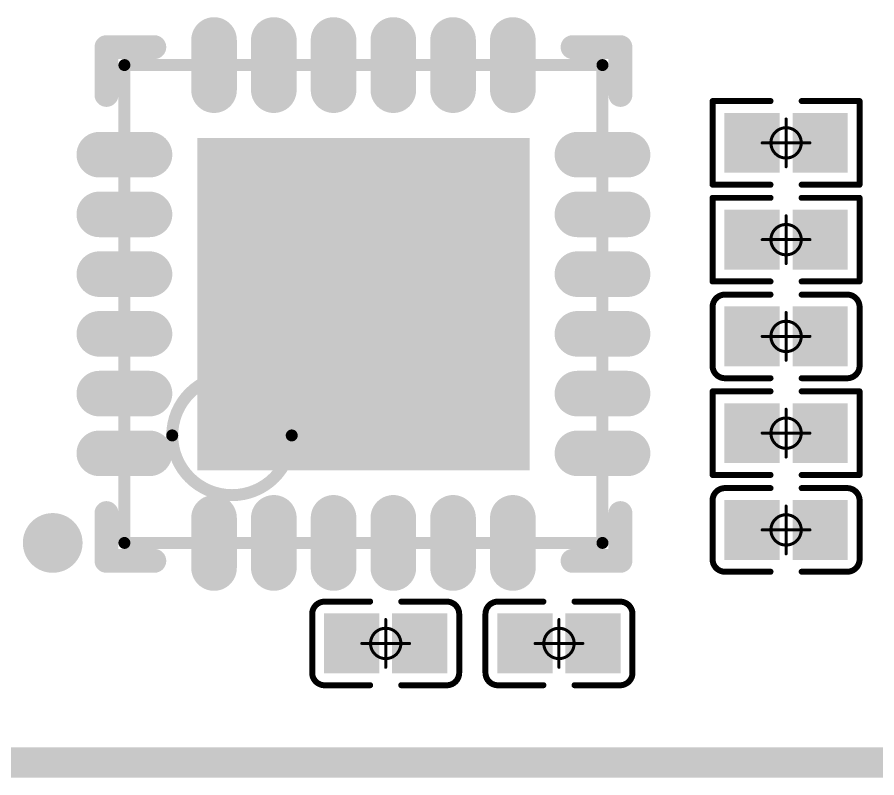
# Model space of a CAD drawing. Header units: millimetres. Extents: x 19.13 to 23.12, y 5.07 to 8.34.
# Drawn here: x 20.3187 to 20.6019, y 5.1536 to 5.4043 of the extents above; entities that cross this region are included whole.
import ezdxf

# ---------------------------------------------------------------- set-up
doc = ezdxf.new("R2010")
doc.units = ezdxf.units.MM
doc.header["$MEASUREMENT"] = 0
for name, color, linetype in [('BottomLayer', 5, 'Continuous'), ('BottomOverlay', 54, 'Continuous'), ('BottomPaste', 16, 'Continuous'), ('BottomSolder', 6, 'Continuous'), ('KeepOutLayer', 6, 'Continuous'), ('Mechanical13', 56, 'Continuous'), ('Mechanical15', 56, 'Continuous')]:
    doc.layers.add(name, color=color, linetype=linetype)

# ---------------------------------------------------------------- blocks, each defined once
blk = doc.blocks.new('CH334F_B_72')
at = {"layer": 'BottomLayer', "const_width": 0.01102}
for points in [[(-0.04921, 0.07047), (-0.04921, 0.08701)], [(-0.02953, 0.07047), (-0.02953, 0.08701)], [(-0.00984, 0.07047), (-0.00984, 0.08701)], [(0.00984, 0.07047), (0.00984, 0.08701)], [(0.02953, 0.07047), (0.02953, 0.08701)], [(0.04921, 0.07047), (0.04921, 0.08701)], [(-0.08701, 0.04921), (-0.07047, 0.04921)], [(0.07047, 0.04921), (0.08701, 0.04921)], [(-0.08701, 0.02953), (-0.07047, 0.02953)], [(0.07047, 0.02953), (0.08701, 0.02953)], [(-0.08701, 0.00984), (-0.07047, 0.00984)], [(0.07047, 0.00984), (0.08701, 0.00984)], [(-0.08701, -0.00984), (-0.07047, -0.00984)], [(0.07047, -0.00984), (0.08701, -0.00984)], [(-0.08701, -0.02953), (-0.07047, -0.02953)], [(0.07047, -0.02953), (0.08701, -0.02953)], [(-0.08701, -0.04921), (-0.07047, -0.04921)], [(0.07047, -0.04921), (0.08701, -0.04921)], [(-0.04921, -0.08701), (-0.04921, -0.07047)], [(-0.02953, -0.08701), (-0.02953, -0.07047)], [(-0.00984, -0.08701), (-0.00984, -0.07047)], [(0.00984, -0.08701), (0.00984, -0.07047)], [(0.02953, -0.08701), (0.02953, -0.07047)], [(0.04921, -0.08701), (0.04921, -0.07047)]]:
    blk.add_lwpolyline(points, dxfattribs=at)
at = {"layer": 'BottomLayer', "const_width": 0.00551}
for points in [[(-0.05197, 0.08701, 1), (-0.04646, 0.08701, 1)], [(-0.03228, 0.08701, 1), (-0.02677, 0.08701, 1)], [(-0.0126, 0.08701, 1), (-0.00709, 0.08701, 1)], [(0.00709, 0.08701, 1), (0.0126, 0.08701, 1)], [(0.02677, 0.08701, 1), (0.03228, 0.08701, 1)], [(0.04646, 0.08701, 1), (0.05197, 0.08701, 1)], [(-0.05197, 0.07047, 1), (-0.04646, 0.07047, 1)], [(-0.03228, 0.07047, 1), (-0.02677, 0.07047, 1)], [(-0.0126, 0.07047, 1), (-0.00709, 0.07047, 1)], [(0.00709, 0.07047, 1), (0.0126, 0.07047, 1)], [(0.02677, 0.07047, 1), (0.03228, 0.07047, 1)], [(0.04646, 0.07047, 1), (0.05197, 0.07047, 1)], [(-0.08976, 0.04921, 1), (-0.08425, 0.04921, 1)], [(-0.07323, 0.04921, 1), (-0.06772, 0.04921, 1)], [(0.06772, 0.04921, 1), (0.07323, 0.04921, 1)], [(0.08425, 0.04921, 1), (0.08976, 0.04921, 1)], [(-0.08976, 0.02953, 1), (-0.08425, 0.02953, 1)], [(-0.07323, 0.02953, 1), (-0.06772, 0.02953, 1)], [(0.06772, 0.02953, 1), (0.07323, 0.02953, 1)], [(0.08425, 0.02953, 1), (0.08976, 0.02953, 1)], [(-0.08976, 0.00984, 1), (-0.08425, 0.00984, 1)], [(-0.07323, 0.00984, 1), (-0.06772, 0.00984, 1)], [(0.06772, 0.00984, 1), (0.07323, 0.00984, 1)], [(0.08425, 0.00984, 1), (0.08976, 0.00984, 1)], [(-0.08976, -0.00984, 1), (-0.08425, -0.00984, 1)], [(-0.07323, -0.00984, 1), (-0.06772, -0.00984, 1)], [(0.06772, -0.00984, 1), (0.07323, -0.00984, 1)], [(0.08425, -0.00984, 1), (0.08976, -0.00984, 1)], [(-0.08976, -0.02953, 1), (-0.08425, -0.02953, 1)], [(-0.07323, -0.02953, 1), (-0.06772, -0.02953, 1)], [(0.06772, -0.02953, 1), (0.07323, -0.02953, 1)], [(0.08425, -0.02953, 1), (0.08976, -0.02953, 1)], [(-0.08976, -0.04921, 1), (-0.08425, -0.04921, 1)], [(-0.07323, -0.04921, 1), (-0.06772, -0.04921, 1)], [(0.06772, -0.04921, 1), (0.07323, -0.04921, 1)], [(0.08425, -0.04921, 1), (0.08976, -0.04921, 1)], [(-0.05197, -0.07047, 1), (-0.04646, -0.07047, 1)], [(-0.03228, -0.07047, 1), (-0.02677, -0.07047, 1)], [(-0.0126, -0.07047, 1), (-0.00709, -0.07047, 1)], [(0.00709, -0.07047, 1), (0.0126, -0.07047, 1)], [(0.02677, -0.07047, 1), (0.03228, -0.07047, 1)], [(0.04646, -0.07047, 1), (0.05197, -0.07047, 1)], [(-0.05197, -0.08701, 1), (-0.04646, -0.08701, 1)], [(-0.03228, -0.08701, 1), (-0.02677, -0.08701, 1)], [(-0.0126, -0.08701, 1), (-0.00709, -0.08701, 1)], [(0.00709, -0.08701, 1), (0.0126, -0.08701, 1)], [(0.02677, -0.08701, 1), (0.03228, -0.08701, 1)], [(0.04646, -0.08701, 1), (0.05197, -0.08701, 1)]]:
    blk.add_lwpolyline(points, format="xyb", close=True, dxfattribs=at)
at = {"layer": 'BottomLayer'}
blk.add_solid([(0.05276, 0.05276), (-0.05276, 0.05276), (0.05276, -0.05276), (-0.05276, -0.05276)], dxfattribs=at)
at = {"layer": 'BottomOverlay', "const_width": 0.00787}
for points in [[(-0.0689, 0.08465), (-0.08465, 0.08465)], [(-0.08465, 0.08465), (-0.08465, 0.0689)], [(0.08465, 0.08465), (0.0689, 0.08465)], [(0.08465, 0.08465), (0.08465, 0.0689)], [(-0.08465, -0.0689), (-0.08465, -0.08465)], [(0.08465, -0.0689), (0.08465, -0.08465)], [(-0.0689, -0.08465), (-0.08465, -0.08465)], [(0.08465, -0.08465), (0.0689, -0.08465)]]:
    blk.add_lwpolyline(points, dxfattribs=at)
at = {"layer": 'BottomOverlay'}
for points, const_width in [([(-0.08661, 0.08465, 1), (-0.08268, 0.08465, 1)], 0.00394), ([(-0.08661, 0.08465, 1), (-0.08268, 0.08465, 1)], 0.00394), ([(-0.07087, 0.08465, 1), (-0.06693, 0.08465, 1)], 0.00394), ([(0.06693, 0.08465, 1), (0.07087, 0.08465, 1)], 0.00394), ([(0.08268, 0.08465, 1), (0.08661, 0.08465, 1)], 0.00394), ([(0.08268, 0.08465, 1), (0.08661, 0.08465, 1)], 0.00394), ([(0.10728, 0.07874, 1), (0.09744, 0.07874, 1)], 0.00984), ([(0.09498, 0.07874, 1), (0.0999, 0.07874, 1)], 0.00492), ([(0.10482, 0.07874, 1), (0.10974, 0.07874, 1)], 0.00492), ([(-0.08661, 0.0689, 1), (-0.08268, 0.0689, 1)], 0.00394), ([(0.08268, 0.0689, 1), (0.08661, 0.0689, 1)], 0.00394), ([(-0.08661, -0.0689, 1), (-0.08268, -0.0689, 1)], 0.00394), ([(0.08268, -0.0689, 1), (0.08661, -0.0689, 1)], 0.00394), ([(-0.08661, -0.08465, 1), (-0.08268, -0.08465, 1)], 0.00394), ([(-0.08661, -0.08465, 1), (-0.08268, -0.08465, 1)], 0.00394), ([(-0.07087, -0.08465, 1), (-0.06693, -0.08465, 1)], 0.00394), ([(0.06693, -0.08465, 1), (0.07087, -0.08465, 1)], 0.00394), ([(0.08268, -0.08465, 1), (0.08661, -0.08465, 1)], 0.00394), ([(0.08268, -0.08465, 1), (0.08661, -0.08465, 1)], 0.00394)]:
    blk.add_lwpolyline(points, format="xyb", close=True, dxfattribs=dict(at, const_width=const_width))
at = {"layer": 'BottomPaste', "const_width": 0.01102}
for points in [[(-0.04921, 0.07047), (-0.04921, 0.08701)], [(-0.02953, 0.07047), (-0.02953, 0.08701)], [(-0.00984, 0.07047), (-0.00984, 0.08701)], [(0.00984, 0.07047), (0.00984, 0.08701)], [(0.02953, 0.07047), (0.02953, 0.08701)], [(0.04921, 0.07047), (0.04921, 0.08701)], [(-0.08701, 0.04921), (-0.07047, 0.04921)], [(0.07047, 0.04921), (0.08701, 0.04921)], [(-0.08701, 0.02953), (-0.07047, 0.02953)], [(0.07047, 0.02953), (0.08701, 0.02953)], [(-0.08701, 0.00984), (-0.07047, 0.00984)], [(0.07047, 0.00984), (0.08701, 0.00984)], [(-0.08701, -0.00984), (-0.07047, -0.00984)], [(0.07047, -0.00984), (0.08701, -0.00984)], [(-0.08701, -0.02953), (-0.07047, -0.02953)], [(0.07047, -0.02953), (0.08701, -0.02953)], [(-0.08701, -0.04921), (-0.07047, -0.04921)], [(0.07047, -0.04921), (0.08701, -0.04921)], [(-0.04921, -0.08701), (-0.04921, -0.07047)], [(-0.02953, -0.08701), (-0.02953, -0.07047)], [(-0.00984, -0.08701), (-0.00984, -0.07047)], [(0.00984, -0.08701), (0.00984, -0.07047)], [(0.02953, -0.08701), (0.02953, -0.07047)], [(0.04921, -0.08701), (0.04921, -0.07047)]]:
    blk.add_lwpolyline(points, dxfattribs=at)
at = {"layer": 'BottomPaste', "const_width": 0.00551}
for points in [[(-0.05197, 0.08701, 1), (-0.04646, 0.08701, 1)], [(-0.03228, 0.08701, 1), (-0.02677, 0.08701, 1)], [(-0.0126, 0.08701, 1), (-0.00709, 0.08701, 1)], [(0.00709, 0.08701, 1), (0.0126, 0.08701, 1)], [(0.02677, 0.08701, 1), (0.03228, 0.08701, 1)], [(0.04646, 0.08701, 1), (0.05197, 0.08701, 1)], [(-0.05197, 0.07047, 1), (-0.04646, 0.07047, 1)], [(-0.03228, 0.07047, 1), (-0.02677, 0.07047, 1)], [(-0.0126, 0.07047, 1), (-0.00709, 0.07047, 1)], [(0.00709, 0.07047, 1), (0.0126, 0.07047, 1)], [(0.02677, 0.07047, 1), (0.03228, 0.07047, 1)], [(0.04646, 0.07047, 1), (0.05197, 0.07047, 1)], [(-0.08976, 0.04921, 1), (-0.08425, 0.04921, 1)], [(-0.07323, 0.04921, 1), (-0.06772, 0.04921, 1)], [(0.06772, 0.04921, 1), (0.07323, 0.04921, 1)], [(0.08425, 0.04921, 1), (0.08976, 0.04921, 1)], [(-0.08976, 0.02953, 1), (-0.08425, 0.02953, 1)], [(-0.07323, 0.02953, 1), (-0.06772, 0.02953, 1)], [(0.06772, 0.02953, 1), (0.07323, 0.02953, 1)], [(0.08425, 0.02953, 1), (0.08976, 0.02953, 1)], [(-0.08976, 0.00984, 1), (-0.08425, 0.00984, 1)], [(-0.07323, 0.00984, 1), (-0.06772, 0.00984, 1)], [(0.06772, 0.00984, 1), (0.07323, 0.00984, 1)], [(0.08425, 0.00984, 1), (0.08976, 0.00984, 1)], [(-0.08976, -0.00984, 1), (-0.08425, -0.00984, 1)], [(-0.07323, -0.00984, 1), (-0.06772, -0.00984, 1)], [(0.06772, -0.00984, 1), (0.07323, -0.00984, 1)], [(0.08425, -0.00984, 1), (0.08976, -0.00984, 1)], [(-0.08976, -0.02953, 1), (-0.08425, -0.02953, 1)], [(-0.07323, -0.02953, 1), (-0.06772, -0.02953, 1)], [(0.06772, -0.02953, 1), (0.07323, -0.02953, 1)], [(0.08425, -0.02953, 1), (0.08976, -0.02953, 1)], [(-0.08976, -0.04921, 1), (-0.08425, -0.04921, 1)], [(-0.07323, -0.04921, 1), (-0.06772, -0.04921, 1)], [(0.06772, -0.04921, 1), (0.07323, -0.04921, 1)], [(0.08425, -0.04921, 1), (0.08976, -0.04921, 1)], [(-0.05197, -0.07047, 1), (-0.04646, -0.07047, 1)], [(-0.03228, -0.07047, 1), (-0.02677, -0.07047, 1)], [(-0.0126, -0.07047, 1), (-0.00709, -0.07047, 1)], [(0.00709, -0.07047, 1), (0.0126, -0.07047, 1)], [(0.02677, -0.07047, 1), (0.03228, -0.07047, 1)], [(0.04646, -0.07047, 1), (0.05197, -0.07047, 1)], [(-0.05197, -0.08701, 1), (-0.04646, -0.08701, 1)], [(-0.03228, -0.08701, 1), (-0.02677, -0.08701, 1)], [(-0.0126, -0.08701, 1), (-0.00709, -0.08701, 1)], [(0.00709, -0.08701, 1), (0.0126, -0.08701, 1)], [(0.02677, -0.08701, 1), (0.03228, -0.08701, 1)], [(0.04646, -0.08701, 1), (0.05197, -0.08701, 1)]]:
    blk.add_lwpolyline(points, format="xyb", close=True, dxfattribs=at)
at = {"layer": 'BottomPaste'}
blk.add_solid([(0.05276, 0.05276), (-0.05276, 0.05276), (0.05276, -0.05276), (-0.05276, -0.05276)], dxfattribs=at)
at = {"layer": 'BottomSolder', "const_width": 0.01502}
for points in [[(-0.04921, 0.07047), (-0.04921, 0.08701)], [(-0.02953, 0.07047), (-0.02953, 0.08701)], [(-0.00984, 0.07047), (-0.00984, 0.08701)], [(0.00984, 0.07047), (0.00984, 0.08701)], [(0.02953, 0.07047), (0.02953, 0.08701)], [(0.04921, 0.07047), (0.04921, 0.08701)], [(-0.08701, 0.04921), (-0.07047, 0.04921)], [(0.07047, 0.04921), (0.08701, 0.04921)], [(-0.08701, 0.02953), (-0.07047, 0.02953)], [(0.07047, 0.02953), (0.08701, 0.02953)], [(-0.08701, 0.00984), (-0.07047, 0.00984)], [(0.07047, 0.00984), (0.08701, 0.00984)], [(-0.08701, -0.00984), (-0.07047, -0.00984)], [(0.07047, -0.00984), (0.08701, -0.00984)], [(-0.08701, -0.02953), (-0.07047, -0.02953)], [(0.07047, -0.02953), (0.08701, -0.02953)], [(-0.08701, -0.04921), (-0.07047, -0.04921)], [(0.07047, -0.04921), (0.08701, -0.04921)], [(-0.04921, -0.08701), (-0.04921, -0.07047)], [(-0.02953, -0.08701), (-0.02953, -0.07047)], [(-0.00984, -0.08701), (-0.00984, -0.07047)], [(0.00984, -0.08701), (0.00984, -0.07047)], [(0.02953, -0.08701), (0.02953, -0.07047)], [(0.04921, -0.08701), (0.04921, -0.07047)]]:
    blk.add_lwpolyline(points, dxfattribs=at)
at = {"layer": 'BottomSolder', "const_width": 0.00751}
for points in [[(-0.05297, 0.08701, 1), (-0.04546, 0.08701, 1)], [(-0.03328, 0.08701, 1), (-0.02577, 0.08701, 1)], [(-0.0136, 0.08701, 1), (-0.00609, 0.08701, 1)], [(0.00609, 0.08701, 1), (0.0136, 0.08701, 1)], [(0.02577, 0.08701, 1), (0.03328, 0.08701, 1)], [(0.04546, 0.08701, 1), (0.05297, 0.08701, 1)], [(-0.05297, 0.07047, 1), (-0.04546, 0.07047, 1)], [(-0.03328, 0.07047, 1), (-0.02577, 0.07047, 1)], [(-0.0136, 0.07047, 1), (-0.00609, 0.07047, 1)], [(0.00609, 0.07047, 1), (0.0136, 0.07047, 1)], [(0.02577, 0.07047, 1), (0.03328, 0.07047, 1)], [(0.04546, 0.07047, 1), (0.05297, 0.07047, 1)], [(-0.09076, 0.04921, 1), (-0.08325, 0.04921, 1)], [(-0.07423, 0.04921, 1), (-0.06672, 0.04921, 1)], [(0.06672, 0.04921, 1), (0.07423, 0.04921, 1)], [(0.08325, 0.04921, 1), (0.09076, 0.04921, 1)], [(-0.09076, 0.02953, 1), (-0.08325, 0.02953, 1)], [(-0.07423, 0.02953, 1), (-0.06672, 0.02953, 1)], [(0.06672, 0.02953, 1), (0.07423, 0.02953, 1)], [(0.08325, 0.02953, 1), (0.09076, 0.02953, 1)], [(-0.09076, 0.00984, 1), (-0.08325, 0.00984, 1)], [(-0.07423, 0.00984, 1), (-0.06672, 0.00984, 1)], [(0.06672, 0.00984, 1), (0.07423, 0.00984, 1)], [(0.08325, 0.00984, 1), (0.09076, 0.00984, 1)], [(-0.09076, -0.00984, 1), (-0.08325, -0.00984, 1)], [(-0.07423, -0.00984, 1), (-0.06672, -0.00984, 1)], [(0.06672, -0.00984, 1), (0.07423, -0.00984, 1)], [(0.08325, -0.00984, 1), (0.09076, -0.00984, 1)], [(-0.09076, -0.02953, 1), (-0.08325, -0.02953, 1)], [(-0.07423, -0.02953, 1), (-0.06672, -0.02953, 1)], [(0.06672, -0.02953, 1), (0.07423, -0.02953, 1)], [(0.08325, -0.02953, 1), (0.09076, -0.02953, 1)], [(-0.09076, -0.04921, 1), (-0.08325, -0.04921, 1)], [(-0.07423, -0.04921, 1), (-0.06672, -0.04921, 1)], [(0.06672, -0.04921, 1), (0.07423, -0.04921, 1)], [(0.08325, -0.04921, 1), (0.09076, -0.04921, 1)], [(-0.05297, -0.07047, 1), (-0.04546, -0.07047, 1)], [(-0.03328, -0.07047, 1), (-0.02577, -0.07047, 1)], [(-0.0136, -0.07047, 1), (-0.00609, -0.07047, 1)], [(0.00609, -0.07047, 1), (0.0136, -0.07047, 1)], [(0.02577, -0.07047, 1), (0.03328, -0.07047, 1)], [(0.04546, -0.07047, 1), (0.05297, -0.07047, 1)], [(-0.05297, -0.08701, 1), (-0.04546, -0.08701, 1)], [(-0.03328, -0.08701, 1), (-0.02577, -0.08701, 1)], [(-0.0136, -0.08701, 1), (-0.00609, -0.08701, 1)], [(0.00609, -0.08701, 1), (0.0136, -0.08701, 1)], [(0.02577, -0.08701, 1), (0.03328, -0.08701, 1)], [(0.04546, -0.08701, 1), (0.05297, -0.08701, 1)]]:
    blk.add_lwpolyline(points, format="xyb", close=True, dxfattribs=at)
at = {"layer": 'BottomSolder'}
blk.add_solid([(0.05476, 0.05476), (-0.05476, 0.05476), (0.05476, -0.05476), (-0.05476, -0.05476)], dxfattribs=at)
at = {"layer": 'Mechanical13', "const_width": 0.00394}
for points in [[(-0.07874, 0.07874), (-0.07874, -0.07874)], [(0.07874, 0.07874), (-0.07874, 0.07874)], [(0.07874, 0.07874), (0.07874, -0.07874)], [(0.07874, -0.07874), (-0.07874, -0.07874)]]:
    blk.add_lwpolyline(points, dxfattribs=at)
at = {"layer": 'Mechanical13'}
for points, const_width in [([(-0.07972, 0.07874, 1), (-0.07776, 0.07874, 1)], 0.00197), ([(-0.07972, 0.07874, 1), (-0.07776, 0.07874, 1)], 0.00197), ([(0.07776, 0.07874, 1), (0.07972, 0.07874, 1)], 0.00197), ([(0.07776, 0.07874, 1), (0.07972, 0.07874, 1)], 0.00197), ([(0.06299, 0.04331, 1), (0.02362, 0.04331, 1)], 0.00394), ([(0.02264, 0.04331, 1), (0.02461, 0.04331, 1)], 0.00197), ([(0.06201, 0.04331, 1), (0.06398, 0.04331, 1)], 0.00197), ([(-0.07972, -0.07874, 1), (-0.07776, -0.07874, 1)], 0.00197), ([(-0.07972, -0.07874, 1), (-0.07776, -0.07874, 1)], 0.00197), ([(0.07776, -0.07874, 1), (0.07972, -0.07874, 1)], 0.00197), ([(0.07776, -0.07874, 1), (0.07972, -0.07874, 1)], 0.00197)]:
    blk.add_lwpolyline(points, format="xyb", close=True, dxfattribs=dict(at, const_width=const_width))
blk = doc.blocks.new('C0201_B_215')
at = {"layer": 'BottomLayer'}
for points in [[(-0.01831, -0.00787), (-0.00413, -0.00787), (-0.01831, 0.00787), (-0.00413, 0.00787)], [(0.00413, -0.00787), (0.01831, -0.00787), (0.00413, 0.00787), (0.01831, 0.00787)]]:
    blk.add_solid(points, dxfattribs=at)
at = {"layer": 'BottomOverlay', "const_width": 0.00197}
for points in [[(-0.02421, 0.0097, -0.414214), (-0.02013, 0.01378)], [(0.02013, 0.01378, -0.414214), (0.02421, 0.0097)], [(-0.02013, -0.01378, -0.414214), (-0.02421, -0.0097)], [(0.02421, -0.0097, -0.414214), (0.02013, -0.01378)]]:
    blk.add_lwpolyline(points, format="xyb", dxfattribs=at)
for points in [[(-0.02013, 0.01378), (-0.00512, 0.01378)], [(0.00512, 0.01378), (0.02013, 0.01378)], [(-0.02421, -0.0097), (-0.02421, 0.0097)], [(0.02421, -0.0097), (0.02421, 0.0097)], [(-0.02013, -0.01378), (-0.00512, -0.01378)], [(0.00512, -0.01378), (0.02013, -0.01378)]]:
    blk.add_lwpolyline(points, dxfattribs=at)
at = {"layer": 'BottomOverlay', "const_width": 0.000984}
for points in [[(-0.02062, 0.01378, 1), (-0.01964, 0.01378, 1)], [(-0.02062, 0.01378, 1), (-0.01964, 0.01378, 1)], [(-0.00561, 0.01378, 1), (-0.00463, 0.01378, 1)], [(0.00463, 0.01378, 1), (0.00561, 0.01378, 1)], [(0.01964, 0.01378, 1), (0.02062, 0.01378, 1)], [(0.01964, 0.01378, 1), (0.02062, 0.01378, 1)], [(-0.0247, 0.0097, 1), (-0.02372, 0.0097, 1)], [(-0.0247, 0.0097, 1), (-0.02372, 0.0097, 1)], [(0.02372, 0.0097, 1), (0.0247, 0.0097, 1)], [(0.02372, 0.0097, 1), (0.0247, 0.0097, 1)], [(-0.0247, -0.0097, 1), (-0.02372, -0.0097, 1)], [(-0.0247, -0.0097, 1), (-0.02372, -0.0097, 1)], [(0.02372, -0.0097, 1), (0.0247, -0.0097, 1)], [(0.02372, -0.0097, 1), (0.0247, -0.0097, 1)], [(-0.02062, -0.01378, 1), (-0.01964, -0.01378, 1)], [(-0.02062, -0.01378, 1), (-0.01964, -0.01378, 1)], [(-0.00561, -0.01378, 1), (-0.00463, -0.01378, 1)], [(0.00463, -0.01378, 1), (0.00561, -0.01378, 1)], [(0.01964, -0.01378, 1), (0.02062, -0.01378, 1)], [(0.01964, -0.01378, 1), (0.02062, -0.01378, 1)]]:
    blk.add_lwpolyline(points, format="xyb", close=True, dxfattribs=at)
at = {"layer": 'BottomPaste'}
for points in [[(-0.01831, -0.00787), (-0.00413, -0.00787), (-0.01831, 0.00787), (-0.00413, 0.00787)], [(0.00413, -0.00787), (0.01831, -0.00787), (0.00413, 0.00787), (0.01831, 0.00787)]]:
    blk.add_solid(points, dxfattribs=at)
at = {"layer": 'BottomSolder'}
for points in [[(-0.02031, -0.00987), (-0.00213, -0.00987), (-0.02031, 0.00987), (-0.00213, 0.00987)], [(0.00213, -0.00987), (0.02031, -0.00987), (0.00213, 0.00987), (0.02031, 0.00987)]]:
    blk.add_solid(points, dxfattribs=at)
at = {"layer": 'Mechanical15', "const_width": 0.001}
for points in [[(0, -0.00787), (0, 0.00787)], [(-0.00787, 0), (0.00787, 0)]]:
    blk.add_lwpolyline(points, dxfattribs=at)
at = {"layer": 'Mechanical15'}
for points, const_width in [([(-0.00025, 0.00787, 1), (0.00025, 0.00787, 1)], 0.0005), ([(0.005, 0, 1), (-0.005, 0, 1)], 0.001), ([(-0.00812, 0, 1), (-0.00762, 0, 1)], 0.0005), ([(-0.00525, 0, 1), (-0.00475, 0, 1)], 0.0005), ([(0.00475, 0, 1), (0.00525, 0, 1)], 0.0005), ([(0.00762, 0, 1), (0.00812, 0, 1)], 0.0005), ([(-0.00025, -0.00787, 1), (0.00025, -0.00787, 1)], 0.0005)]:
    blk.add_lwpolyline(points, format="xyb", close=True, dxfattribs=dict(at, const_width=const_width))
blk = doc.blocks.new('C0201_B_216')
at = {"layer": 'BottomLayer'}
for points in [[(-0.01831, -0.00787), (-0.00413, -0.00787), (-0.01831, 0.00787), (-0.00413, 0.00787)], [(0.00413, -0.00787), (0.01831, -0.00787), (0.00413, 0.00787), (0.01831, 0.00787)]]:
    blk.add_solid(points, dxfattribs=at)
at = {"layer": 'BottomOverlay', "const_width": 0.00197}
for points in [[(-0.02421, 0.0097, -0.414214), (-0.02013, 0.01378)], [(0.02013, 0.01378, -0.414214), (0.02421, 0.0097)], [(-0.02013, -0.01378, -0.414214), (-0.02421, -0.0097)], [(0.02421, -0.0097, -0.414214), (0.02013, -0.01378)]]:
    blk.add_lwpolyline(points, format="xyb", dxfattribs=at)
for points in [[(-0.00512, 0.01378), (-0.02013, 0.01378)], [(0.02013, 0.01378), (0.00512, 0.01378)], [(-0.02421, 0.0097), (-0.02421, -0.0097)], [(0.02421, 0.0097), (0.02421, -0.0097)], [(-0.00512, -0.01378), (-0.02013, -0.01378)], [(0.02013, -0.01378), (0.00512, -0.01378)]]:
    blk.add_lwpolyline(points, dxfattribs=at)
at = {"layer": 'BottomOverlay', "const_width": 0.000984}
for points in [[(-0.02062, 0.01378, 1), (-0.01964, 0.01378, 1)], [(-0.02062, 0.01378, 1), (-0.01964, 0.01378, 1)], [(-0.00561, 0.01378, 1), (-0.00463, 0.01378, 1)], [(0.00463, 0.01378, 1), (0.00561, 0.01378, 1)], [(0.01964, 0.01378, 1), (0.02062, 0.01378, 1)], [(0.01964, 0.01378, 1), (0.02062, 0.01378, 1)], [(-0.0247, 0.0097, 1), (-0.02372, 0.0097, 1)], [(-0.0247, 0.0097, 1), (-0.02372, 0.0097, 1)], [(0.02372, 0.0097, 1), (0.0247, 0.0097, 1)], [(0.02372, 0.0097, 1), (0.0247, 0.0097, 1)], [(-0.0247, -0.0097, 1), (-0.02372, -0.0097, 1)], [(-0.0247, -0.0097, 1), (-0.02372, -0.0097, 1)], [(0.02372, -0.0097, 1), (0.0247, -0.0097, 1)], [(0.02372, -0.0097, 1), (0.0247, -0.0097, 1)], [(-0.02062, -0.01378, 1), (-0.01964, -0.01378, 1)], [(-0.02062, -0.01378, 1), (-0.01964, -0.01378, 1)], [(-0.00561, -0.01378, 1), (-0.00463, -0.01378, 1)], [(0.00463, -0.01378, 1), (0.00561, -0.01378, 1)], [(0.01964, -0.01378, 1), (0.02062, -0.01378, 1)], [(0.01964, -0.01378, 1), (0.02062, -0.01378, 1)]]:
    blk.add_lwpolyline(points, format="xyb", close=True, dxfattribs=at)
at = {"layer": 'BottomPaste'}
for points in [[(-0.01831, -0.00787), (-0.00413, -0.00787), (-0.01831, 0.00787), (-0.00413, 0.00787)], [(0.00413, -0.00787), (0.01831, -0.00787), (0.00413, 0.00787), (0.01831, 0.00787)]]:
    blk.add_solid(points, dxfattribs=at)
at = {"layer": 'BottomSolder'}
for points in [[(-0.02031, -0.00987), (-0.00213, -0.00987), (-0.02031, 0.00987), (-0.00213, 0.00987)], [(0.00213, -0.00987), (0.02031, -0.00987), (0.00213, 0.00987), (0.02031, 0.00987)]]:
    blk.add_solid(points, dxfattribs=at)
at = {"layer": 'Mechanical15', "const_width": 0.001}
for points in [[(0, 0.00787), (0, -0.00787)], [(0.00787, 0), (-0.00787, 0)]]:
    blk.add_lwpolyline(points, dxfattribs=at)
at = {"layer": 'Mechanical15'}
for points, const_width in [([(-0.00025, 0.00787, 1), (0.00025, 0.00787, 1)], 0.0005), ([(0.005, 0, 1), (-0.005, 0, 1)], 0.001), ([(-0.00812, 0, 1), (-0.00762, 0, 1)], 0.0005), ([(-0.00525, 0, 1), (-0.00475, 0, 1)], 0.0005), ([(0.00475, 0, 1), (0.00525, 0, 1)], 0.0005), ([(0.00762, 0, 1), (0.00812, 0, 1)], 0.0005), ([(-0.00025, -0.00787, 1), (0.00025, -0.00787, 1)], 0.0005)]:
    blk.add_lwpolyline(points, format="xyb", close=True, dxfattribs=dict(at, const_width=const_width))
blk = doc.blocks.new('C0201_B_221')
at = {"layer": 'BottomLayer'}
for points in [[(-0.01831, -0.00787), (-0.00413, -0.00787), (-0.01831, 0.00787), (-0.00413, 0.00787)], [(0.00413, -0.00787), (0.01831, -0.00787), (0.00413, 0.00787), (0.01831, 0.00787)]]:
    blk.add_solid(points, dxfattribs=at)
at = {"layer": 'BottomOverlay', "const_width": 0.00197}
for points in [[(-0.02421, 0.0097, -0.414214), (-0.02013, 0.01378)], [(0.02013, 0.01378, -0.414214), (0.02421, 0.0097)], [(-0.02013, -0.01378, -0.414214), (-0.02421, -0.0097)], [(0.02421, -0.0097, -0.414214), (0.02013, -0.01378)]]:
    blk.add_lwpolyline(points, format="xyb", dxfattribs=at)
for points in [[(-0.00512, 0.01378), (-0.02013, 0.01378)], [(0.02013, 0.01378), (0.00512, 0.01378)], [(-0.02421, 0.0097), (-0.02421, -0.0097)], [(0.02421, 0.0097), (0.02421, -0.0097)], [(-0.00512, -0.01378), (-0.02013, -0.01378)], [(0.02013, -0.01378), (0.00512, -0.01378)]]:
    blk.add_lwpolyline(points, dxfattribs=at)
at = {"layer": 'BottomOverlay', "const_width": 0.000984}
for points in [[(-0.02062, 0.01378, 1), (-0.01964, 0.01378, 1)], [(-0.02062, 0.01378, 1), (-0.01964, 0.01378, 1)], [(-0.00561, 0.01378, 1), (-0.00463, 0.01378, 1)], [(0.00463, 0.01378, 1), (0.00561, 0.01378, 1)], [(0.01964, 0.01378, 1), (0.02062, 0.01378, 1)], [(0.01964, 0.01378, 1), (0.02062, 0.01378, 1)], [(-0.0247, 0.0097, 1), (-0.02372, 0.0097, 1)], [(-0.0247, 0.0097, 1), (-0.02372, 0.0097, 1)], [(0.02372, 0.0097, 1), (0.0247, 0.0097, 1)], [(0.02372, 0.0097, 1), (0.0247, 0.0097, 1)], [(-0.0247, -0.0097, 1), (-0.02372, -0.0097, 1)], [(-0.0247, -0.0097, 1), (-0.02372, -0.0097, 1)], [(0.02372, -0.0097, 1), (0.0247, -0.0097, 1)], [(0.02372, -0.0097, 1), (0.0247, -0.0097, 1)], [(-0.02062, -0.01378, 1), (-0.01964, -0.01378, 1)], [(-0.02062, -0.01378, 1), (-0.01964, -0.01378, 1)], [(-0.00561, -0.01378, 1), (-0.00463, -0.01378, 1)], [(0.00463, -0.01378, 1), (0.00561, -0.01378, 1)], [(0.01964, -0.01378, 1), (0.02062, -0.01378, 1)], [(0.01964, -0.01378, 1), (0.02062, -0.01378, 1)]]:
    blk.add_lwpolyline(points, format="xyb", close=True, dxfattribs=at)
at = {"layer": 'BottomPaste'}
for points in [[(-0.01831, -0.00787), (-0.00413, -0.00787), (-0.01831, 0.00787), (-0.00413, 0.00787)], [(0.00413, -0.00787), (0.01831, -0.00787), (0.00413, 0.00787), (0.01831, 0.00787)]]:
    blk.add_solid(points, dxfattribs=at)
at = {"layer": 'BottomSolder'}
for points in [[(-0.02031, -0.00987), (-0.00213, -0.00987), (-0.02031, 0.00987), (-0.00213, 0.00987)], [(0.00213, -0.00987), (0.02031, -0.00987), (0.00213, 0.00987), (0.02031, 0.00987)]]:
    blk.add_solid(points, dxfattribs=at)
at = {"layer": 'Mechanical15', "const_width": 0.001}
for points in [[(0, 0.00787), (0, -0.00787)], [(0.00787, 0), (-0.00787, 0)]]:
    blk.add_lwpolyline(points, dxfattribs=at)
at = {"layer": 'Mechanical15'}
for points, const_width in [([(-0.00025, 0.00787, 1), (0.00025, 0.00787, 1)], 0.0005), ([(0.005, 0, 1), (-0.005, 0, 1)], 0.001), ([(-0.00812, 0, 1), (-0.00762, 0, 1)], 0.0005), ([(-0.00525, 0, 1), (-0.00475, 0, 1)], 0.0005), ([(0.00475, 0, 1), (0.00525, 0, 1)], 0.0005), ([(0.00762, 0, 1), (0.00812, 0, 1)], 0.0005), ([(-0.00025, -0.00787, 1), (0.00025, -0.00787, 1)], 0.0005)]:
    blk.add_lwpolyline(points, format="xyb", close=True, dxfattribs=dict(at, const_width=const_width))
blk = doc.blocks.new('R0201_B_406')
at = {"layer": 'BottomLayer'}
for points in [[(-0.01831, -0.00787), (-0.00413, -0.00787), (-0.01831, 0.00787), (-0.00413, 0.00787)], [(0.00413, -0.00787), (0.01831, -0.00787), (0.00413, 0.00787), (0.01831, 0.00787)]]:
    blk.add_solid(points, dxfattribs=at)
at = {"layer": 'BottomOverlay', "const_width": 0.00197}
for points in [[(-0.02421, 0.01378), (-0.00512, 0.01378)], [(-0.02421, -0.01378), (-0.02421, 0.01378)], [(0.00512, 0.01378), (0.02421, 0.01378)], [(0.02421, -0.01378), (0.02421, 0.01378)], [(-0.02421, -0.01378), (-0.00512, -0.01378)], [(0.00512, -0.01378), (0.02421, -0.01378)]]:
    blk.add_lwpolyline(points, dxfattribs=at)
at = {"layer": 'BottomOverlay', "const_width": 0.000984}
for points in [[(-0.0247, 0.01378, 1), (-0.02372, 0.01378, 1)], [(-0.0247, 0.01378, 1), (-0.02372, 0.01378, 1)], [(-0.00561, 0.01378, 1), (-0.00463, 0.01378, 1)], [(0.00463, 0.01378, 1), (0.00561, 0.01378, 1)], [(0.02372, 0.01378, 1), (0.0247, 0.01378, 1)], [(0.02372, 0.01378, 1), (0.0247, 0.01378, 1)], [(-0.0247, -0.01378, 1), (-0.02372, -0.01378, 1)], [(-0.0247, -0.01378, 1), (-0.02372, -0.01378, 1)], [(-0.00561, -0.01378, 1), (-0.00463, -0.01378, 1)], [(0.00463, -0.01378, 1), (0.00561, -0.01378, 1)], [(0.02372, -0.01378, 1), (0.0247, -0.01378, 1)], [(0.02372, -0.01378, 1), (0.0247, -0.01378, 1)]]:
    blk.add_lwpolyline(points, format="xyb", close=True, dxfattribs=at)
at = {"layer": 'BottomPaste'}
for points in [[(-0.01831, -0.00787), (-0.00413, -0.00787), (-0.01831, 0.00787), (-0.00413, 0.00787)], [(0.00413, -0.00787), (0.01831, -0.00787), (0.00413, 0.00787), (0.01831, 0.00787)]]:
    blk.add_solid(points, dxfattribs=at)
at = {"layer": 'BottomSolder'}
for points in [[(-0.02031, -0.00987), (-0.00213, -0.00987), (-0.02031, 0.00987), (-0.00213, 0.00987)], [(0.00213, -0.00987), (0.02031, -0.00987), (0.00213, 0.00987), (0.02031, 0.00987)]]:
    blk.add_solid(points, dxfattribs=at)
at = {"layer": 'Mechanical15', "const_width": 0.001}
for points in [[(0, -0.00787), (0, 0.00787)], [(-0.00787, 0), (0.00787, 0)]]:
    blk.add_lwpolyline(points, dxfattribs=at)
at = {"layer": 'Mechanical15'}
for points, const_width in [([(-0.00025, 0.00787, 1), (0.00025, 0.00787, 1)], 0.0005), ([(0.005, 0, 1), (-0.005, 0, 1)], 0.001), ([(-0.00812, 0, 1), (-0.00762, 0, 1)], 0.0005), ([(-0.00525, 0, 1), (-0.00475, 0, 1)], 0.0005), ([(0.00475, 0, 1), (0.00525, 0, 1)], 0.0005), ([(0.00762, 0, 1), (0.00812, 0, 1)], 0.0005), ([(-0.00025, -0.00787, 1), (0.00025, -0.00787, 1)], 0.0005)]:
    blk.add_lwpolyline(points, format="xyb", close=True, dxfattribs=dict(at, const_width=const_width))
blk = doc.blocks.new('R0201_B_408')
at = {"layer": 'BottomLayer'}
for points in [[(-0.01831, -0.00787), (-0.00413, -0.00787), (-0.01831, 0.00787), (-0.00413, 0.00787)], [(0.00413, -0.00787), (0.01831, -0.00787), (0.00413, 0.00787), (0.01831, 0.00787)]]:
    blk.add_solid(points, dxfattribs=at)
at = {"layer": 'BottomOverlay', "const_width": 0.00197}
for points in [[(-0.00512, 0.01378), (-0.02421, 0.01378)], [(-0.02421, 0.01378), (-0.02421, -0.01378)], [(0.02421, 0.01378), (0.00512, 0.01378)], [(0.02421, 0.01378), (0.02421, -0.01378)], [(-0.00512, -0.01378), (-0.02421, -0.01378)], [(0.02421, -0.01378), (0.00512, -0.01378)]]:
    blk.add_lwpolyline(points, dxfattribs=at)
at = {"layer": 'BottomOverlay', "const_width": 0.000984}
for points in [[(-0.0247, 0.01378, 1), (-0.02372, 0.01378, 1)], [(-0.0247, 0.01378, 1), (-0.02372, 0.01378, 1)], [(-0.00561, 0.01378, 1), (-0.00463, 0.01378, 1)], [(0.00463, 0.01378, 1), (0.00561, 0.01378, 1)], [(0.02372, 0.01378, 1), (0.0247, 0.01378, 1)], [(0.02372, 0.01378, 1), (0.0247, 0.01378, 1)], [(-0.0247, -0.01378, 1), (-0.02372, -0.01378, 1)], [(-0.0247, -0.01378, 1), (-0.02372, -0.01378, 1)], [(-0.00561, -0.01378, 1), (-0.00463, -0.01378, 1)], [(0.00463, -0.01378, 1), (0.00561, -0.01378, 1)], [(0.02372, -0.01378, 1), (0.0247, -0.01378, 1)], [(0.02372, -0.01378, 1), (0.0247, -0.01378, 1)]]:
    blk.add_lwpolyline(points, format="xyb", close=True, dxfattribs=at)
at = {"layer": 'BottomPaste'}
for points in [[(-0.01831, -0.00787), (-0.00413, -0.00787), (-0.01831, 0.00787), (-0.00413, 0.00787)], [(0.00413, -0.00787), (0.01831, -0.00787), (0.00413, 0.00787), (0.01831, 0.00787)]]:
    blk.add_solid(points, dxfattribs=at)
at = {"layer": 'BottomSolder'}
for points in [[(-0.02031, -0.00987), (-0.00213, -0.00987), (-0.02031, 0.00987), (-0.00213, 0.00987)], [(0.00213, -0.00987), (0.02031, -0.00987), (0.00213, 0.00987), (0.02031, 0.00987)]]:
    blk.add_solid(points, dxfattribs=at)
at = {"layer": 'Mechanical15', "const_width": 0.001}
for points in [[(0, 0.00787), (0, -0.00787)], [(0.00787, 0), (-0.00787, 0)]]:
    blk.add_lwpolyline(points, dxfattribs=at)
at = {"layer": 'Mechanical15'}
for points, const_width in [([(-0.00025, 0.00787, 1), (0.00025, 0.00787, 1)], 0.0005), ([(0.005, 0, 1), (-0.005, 0, 1)], 0.001), ([(-0.00812, 0, 1), (-0.00762, 0, 1)], 0.0005), ([(-0.00525, 0, 1), (-0.00475, 0, 1)], 0.0005), ([(0.00475, 0, 1), (0.00525, 0, 1)], 0.0005), ([(0.00762, 0, 1), (0.00812, 0, 1)], 0.0005), ([(-0.00025, -0.00787, 1), (0.00025, -0.00787, 1)], 0.0005)]:
    blk.add_lwpolyline(points, format="xyb", close=True, dxfattribs=dict(at, const_width=const_width))
blk = doc.blocks.new('R0201_B_409')
at = {"layer": 'BottomLayer'}
for points in [[(-0.01831, -0.00787), (-0.00413, -0.00787), (-0.01831, 0.00787), (-0.00413, 0.00787)], [(0.00413, -0.00787), (0.01831, -0.00787), (0.00413, 0.00787), (0.01831, 0.00787)]]:
    blk.add_solid(points, dxfattribs=at)
at = {"layer": 'BottomOverlay', "const_width": 0.00197}
for points in [[(-0.00512, 0.01378), (-0.02421, 0.01378)], [(-0.02421, 0.01378), (-0.02421, -0.01378)], [(0.02421, 0.01378), (0.00512, 0.01378)], [(0.02421, 0.01378), (0.02421, -0.01378)], [(-0.00512, -0.01378), (-0.02421, -0.01378)], [(0.02421, -0.01378), (0.00512, -0.01378)]]:
    blk.add_lwpolyline(points, dxfattribs=at)
at = {"layer": 'BottomOverlay', "const_width": 0.000984}
for points in [[(-0.0247, 0.01378, 1), (-0.02372, 0.01378, 1)], [(-0.0247, 0.01378, 1), (-0.02372, 0.01378, 1)], [(-0.00561, 0.01378, 1), (-0.00463, 0.01378, 1)], [(0.00463, 0.01378, 1), (0.00561, 0.01378, 1)], [(0.02372, 0.01378, 1), (0.0247, 0.01378, 1)], [(0.02372, 0.01378, 1), (0.0247, 0.01378, 1)], [(-0.0247, -0.01378, 1), (-0.02372, -0.01378, 1)], [(-0.0247, -0.01378, 1), (-0.02372, -0.01378, 1)], [(-0.00561, -0.01378, 1), (-0.00463, -0.01378, 1)], [(0.00463, -0.01378, 1), (0.00561, -0.01378, 1)], [(0.02372, -0.01378, 1), (0.0247, -0.01378, 1)], [(0.02372, -0.01378, 1), (0.0247, -0.01378, 1)]]:
    blk.add_lwpolyline(points, format="xyb", close=True, dxfattribs=at)
at = {"layer": 'BottomPaste'}
for points in [[(-0.01831, -0.00787), (-0.00413, -0.00787), (-0.01831, 0.00787), (-0.00413, 0.00787)], [(0.00413, -0.00787), (0.01831, -0.00787), (0.00413, 0.00787), (0.01831, 0.00787)]]:
    blk.add_solid(points, dxfattribs=at)
at = {"layer": 'BottomSolder'}
for points in [[(-0.02031, -0.00987), (-0.00213, -0.00987), (-0.02031, 0.00987), (-0.00213, 0.00987)], [(0.00213, -0.00987), (0.02031, -0.00987), (0.00213, 0.00987), (0.02031, 0.00987)]]:
    blk.add_solid(points, dxfattribs=at)
at = {"layer": 'Mechanical15', "const_width": 0.001}
for points in [[(0, 0.00787), (0, -0.00787)], [(0.00787, 0), (-0.00787, 0)]]:
    blk.add_lwpolyline(points, dxfattribs=at)
at = {"layer": 'Mechanical15'}
for points, const_width in [([(-0.00025, 0.00787, 1), (0.00025, 0.00787, 1)], 0.0005), ([(0.005, 0, 1), (-0.005, 0, 1)], 0.001), ([(-0.00812, 0, 1), (-0.00762, 0, 1)], 0.0005), ([(-0.00525, 0, 1), (-0.00475, 0, 1)], 0.0005), ([(0.00475, 0, 1), (0.00525, 0, 1)], 0.0005), ([(0.00762, 0, 1), (0.00812, 0, 1)], 0.0005), ([(-0.00025, -0.00787, 1), (0.00025, -0.00787, 1)], 0.0005)]:
    blk.add_lwpolyline(points, format="xyb", close=True, dxfattribs=dict(at, const_width=const_width))
blk = doc.blocks.new('C0201_B_491')
at = {"layer": 'BottomLayer'}
for points in [[(-0.01831, -0.00787), (-0.00413, -0.00787), (-0.01831, 0.00787), (-0.00413, 0.00787)], [(0.00413, -0.00787), (0.01831, -0.00787), (0.00413, 0.00787), (0.01831, 0.00787)]]:
    blk.add_solid(points, dxfattribs=at)
at = {"layer": 'BottomOverlay', "const_width": 0.00197}
for points in [[(-0.02421, 0.0097, -0.414214), (-0.02013, 0.01378)], [(0.02013, 0.01378, -0.414214), (0.02421, 0.0097)], [(-0.02013, -0.01378, -0.414214), (-0.02421, -0.0097)], [(0.02421, -0.0097, -0.414214), (0.02013, -0.01378)]]:
    blk.add_lwpolyline(points, format="xyb", dxfattribs=at)
for points in [[(-0.00512, 0.01378), (-0.02013, 0.01378)], [(0.02013, 0.01378), (0.00512, 0.01378)], [(-0.02421, 0.0097), (-0.02421, -0.0097)], [(0.02421, 0.0097), (0.02421, -0.0097)], [(-0.00512, -0.01378), (-0.02013, -0.01378)], [(0.02013, -0.01378), (0.00512, -0.01378)]]:
    blk.add_lwpolyline(points, dxfattribs=at)
at = {"layer": 'BottomOverlay', "const_width": 0.000984}
for points in [[(-0.02062, 0.01378, 1), (-0.01964, 0.01378, 1)], [(-0.02062, 0.01378, 1), (-0.01964, 0.01378, 1)], [(-0.00561, 0.01378, 1), (-0.00463, 0.01378, 1)], [(0.00463, 0.01378, 1), (0.00561, 0.01378, 1)], [(0.01964, 0.01378, 1), (0.02062, 0.01378, 1)], [(0.01964, 0.01378, 1), (0.02062, 0.01378, 1)], [(-0.0247, 0.0097, 1), (-0.02372, 0.0097, 1)], [(-0.0247, 0.0097, 1), (-0.02372, 0.0097, 1)], [(0.02372, 0.0097, 1), (0.0247, 0.0097, 1)], [(0.02372, 0.0097, 1), (0.0247, 0.0097, 1)], [(-0.0247, -0.0097, 1), (-0.02372, -0.0097, 1)], [(-0.0247, -0.0097, 1), (-0.02372, -0.0097, 1)], [(0.02372, -0.0097, 1), (0.0247, -0.0097, 1)], [(0.02372, -0.0097, 1), (0.0247, -0.0097, 1)], [(-0.02062, -0.01378, 1), (-0.01964, -0.01378, 1)], [(-0.02062, -0.01378, 1), (-0.01964, -0.01378, 1)], [(-0.00561, -0.01378, 1), (-0.00463, -0.01378, 1)], [(0.00463, -0.01378, 1), (0.00561, -0.01378, 1)], [(0.01964, -0.01378, 1), (0.02062, -0.01378, 1)], [(0.01964, -0.01378, 1), (0.02062, -0.01378, 1)]]:
    blk.add_lwpolyline(points, format="xyb", close=True, dxfattribs=at)
at = {"layer": 'BottomPaste'}
for points in [[(-0.01831, -0.00787), (-0.00413, -0.00787), (-0.01831, 0.00787), (-0.00413, 0.00787)], [(0.00413, -0.00787), (0.01831, -0.00787), (0.00413, 0.00787), (0.01831, 0.00787)]]:
    blk.add_solid(points, dxfattribs=at)
at = {"layer": 'BottomSolder'}
for points in [[(-0.02031, -0.00987), (-0.00213, -0.00987), (-0.02031, 0.00987), (-0.00213, 0.00987)], [(0.00213, -0.00987), (0.02031, -0.00987), (0.00213, 0.00987), (0.02031, 0.00987)]]:
    blk.add_solid(points, dxfattribs=at)
at = {"layer": 'Mechanical15', "const_width": 0.001}
for points in [[(0, 0.00787), (0, -0.00787)], [(0.00787, 0), (-0.00787, 0)]]:
    blk.add_lwpolyline(points, dxfattribs=at)
at = {"layer": 'Mechanical15'}
for points, const_width in [([(-0.00025, 0.00787, 1), (0.00025, 0.00787, 1)], 0.0005), ([(0.005, 0, 1), (-0.005, 0, 1)], 0.001), ([(-0.00812, 0, 1), (-0.00762, 0, 1)], 0.0005), ([(-0.00525, 0, 1), (-0.00475, 0, 1)], 0.0005), ([(0.00475, 0, 1), (0.00525, 0, 1)], 0.0005), ([(0.00762, 0, 1), (0.00812, 0, 1)], 0.0005), ([(-0.00025, -0.00787, 1), (0.00025, -0.00787, 1)], 0.0005)]:
    blk.add_lwpolyline(points, format="xyb", close=True, dxfattribs=dict(at, const_width=const_width))

msp = doc.modelspace()

# ---------------------------------------------------------------- linework, layer by layer
at = {"layer": 'KeepOutLayer', "const_width": 0.01}
msp.add_lwpolyline([(19.16104, 5.15862), (23.05127, 5.15862)], dxfattribs=at)

# ---------------------------------------------------------------- block references
for name, p, rotation in [('CH334F_B_72', (20.43278, 5.30977), 180), ('R0201_B_408', (20.572, 5.36287), 180), ('R0201_B_409', (20.572, 5.33098), 180), ('C0201_B_221', (20.572, 5.29909), 180), ('R0201_B_406', (20.572, 5.26721), 360), ('C0201_B_491', (20.572, 5.23532), 180), ('C0201_B_215', (20.44011, 5.19791), 360), ('C0201_B_216', (20.49719, 5.19791), 180)]:
    msp.add_blockref(name, p, dxfattribs=dict(rotation=rotation))

doc.saveas('drawing.dxf')
